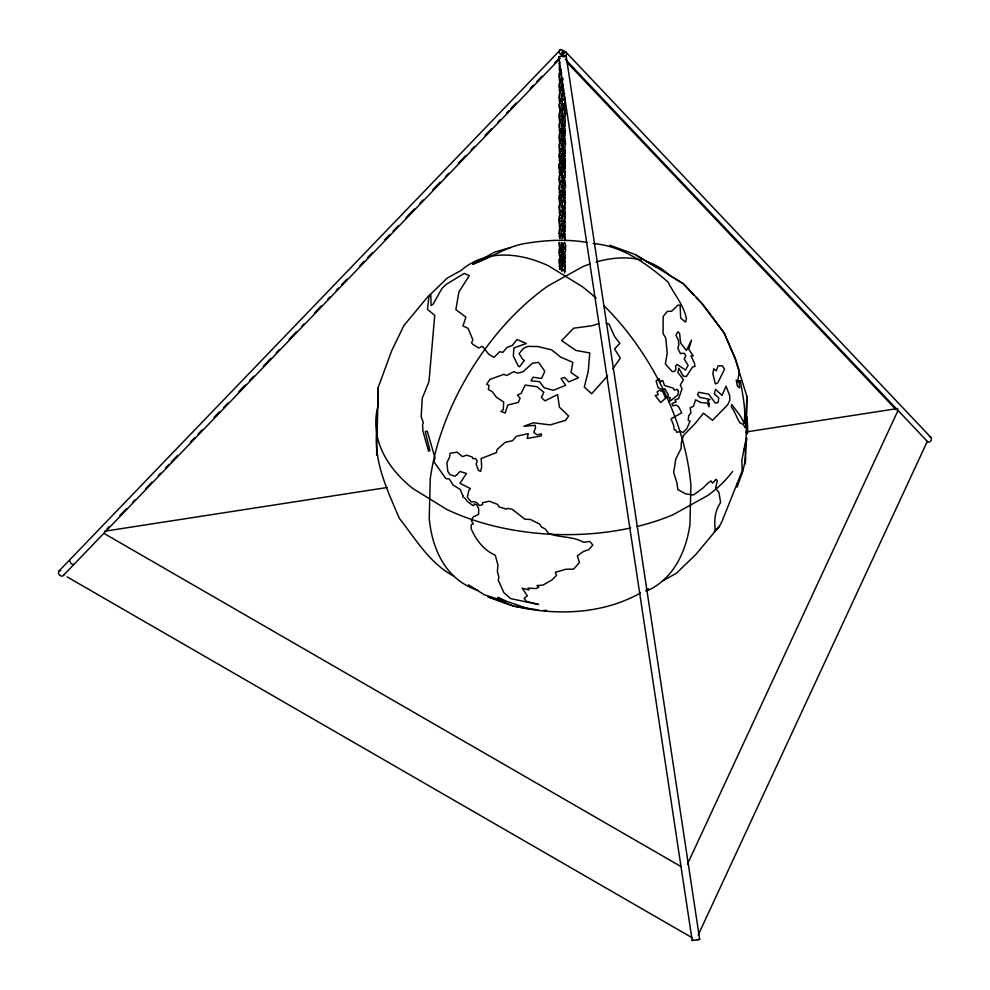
<?xml version="1.0" encoding="UTF-8"?>
<svg xmlns="http://www.w3.org/2000/svg" width="990" height="990" viewBox="0 0 990 990"><rect width="100%" height="100%" fill="white"/><g stroke="black" fill="none" stroke-linecap="round" stroke-linejoin="round"><path stroke-width="1.49" d="M453.841 576.081C429.759 563.632 415.701 539.03 399.403 518.438C387.003 489.456 372.351 459.212 377.227 426.851M596.091 298.238A185.972 106.821 61 0 0 582.368 286.729L548.485 265.827A185.972 106.821 61 0 0 461.043 270.468L447.134 278.178L427.284 297.396L403.945 325.463L391.681 350.745L378.205 387.498L376.608 455.252M745.817 438.595L745.26 464.001L745.755 444.324M745.619 458.84L742.921 471.092L737.043 487.105L737.364 483.33M746.237 424.648L746.856 396.248L735.211 358.9L724.061 333.061L702.17 303.918L695.846 297.21M378.205 387.498L377.722 407.175A185.972 108.813 1.4 0 0 412.793 488.478L446.676 509.38A185.972 108.813 1.4 0 0 630.692 527.955M746.856 396.248L746.373 415.924A185.972 108.813 1.4 0 1 747.45 433.929M559.387 63.484L559.399 67.889L561.082 69.399M559.387 73.495C558.385 75.71 559.35 80.883 562.704 79.039M559.387 83.507C557.865 86.155 560.105 91.513 563.322 88.605M559.387 103.542C557.791 106.264 560.241 111.635 563.397 108.553M559.387 113.565C556.801 124.356 568.879 117.736 564.721 110.88M559.387 123.577C557.791 126.299 560.241 131.67 563.397 128.589M562.964 105.274L562.988 103.616M559.387 143.612C556.826 154.391 568.804 147.819 564.721 140.927M562.988 114.877L562.58 116.275M559.387 153.623C557.865 156.272 560.105 161.63 563.322 158.722M564.981 105.831L565.092 102.279M559.276 166.085L559.189 165.478M559.387 163.635C557.791 166.283 559.412 173.658 563.397 170.218M564.981 125.854L564.721 120.891M559.387 185.241C556.826 196.02 568.804 189.449 564.721 182.556M561.367 166.172L562.704 163.771M564.981 135.877L564.721 130.903M559.387 195.253C557.865 197.901 560.105 203.259 563.322 200.351M562.988 164.959L561.924 167.186M562.939 167.05L562.988 163.709M559.387 205.264C557.865 207.912 560.105 213.271 563.322 210.363M564.981 155.9L564.721 150.938M559.387 219.198C557.791 221.921 560.241 227.292 563.397 224.21M564.981 165.924L565.092 165.033M564.981 167.483L564.721 160.949M564.981 177.507L564.721 172.532M559.387 249.245C556.826 260.036 568.804 253.465 564.721 246.56M564.981 197.53L564.721 192.567M559.387 259.269C557.791 261.979 560.241 267.349 563.397 264.268M564.981 207.554L564.721 202.579M564.981 217.565L564.721 212.603M564.981 221.475L564.609 216.327M562.988 250.569C561.441 256.175 560.043 250.817 562.444 247.983C565.315 243.874 559.14 242.364 561.998 242.686M564.981 231.499L564.721 226.524M562.939 271.124L562.988 269.342M564.981 261.546L564.721 256.571M564.981 271.557L564.721 266.595M562.939 142.436L562.803 138.6L561.318 137.028L561.565 133.588L562.852 131.88L562.58 136.311M562.865 142.09C559.437 143.29 563.657 150.393 563.174 152.373M561.503 157.113L562.803 158.623L563.174 162.397M562.939 184.066C563.755 183.917 561.825 178.188 561.367 176.183C562.543 173.745 564.25 170.651 561.652 168.783M562.865 183.719C559.461 184.734 563.706 192.852 563.174 194.003M559.35 242.29L559.387 246.522M561.503 198.743C563.892 202.653 560.489 209.175 563.174 214.038M561.392 253.056C565.191 254.665 562.468 262.511 561.367 254.851M561.454 78.977L561.565 80.784M559.189 98.196C558.768 95.362 559.474 89.174 563.817 90.053M561.454 88.989L561.565 90.808M559.189 138.254C558.768 135.42 559.474 129.244 563.817 130.123M561.454 139.07L561.775 141.323M561.454 149.094L561.54 150.851M561.454 159.105L561.565 160.912M559.189 179.883C558.768 177.049 559.474 170.874 563.817 171.753M561.454 180.7L561.565 182.519M561.454 190.711L561.54 192.481M561.454 200.735L561.565 202.542M561.454 210.746L561.565 212.565M559.189 233.875C558.768 231.041 559.474 224.866 563.817 225.745M559.189 243.899L559.276 242.773M561.454 264.738L561.775 266.991M565.005 102.762L563.273 104.457L560.959 103.542M562.976 227.935C563.842 226.896 559.399 219.26 562.939 217.132M564.968 238.64L564.981 234.222M559.276 98.072L561.082 99.446L563.397 98.542M559.276 138.13L561.082 139.516L563.397 138.6M561.367 129.183C561.528 134.207 565.142 132.115 561.924 127.326C560.736 124.381 564.56 117.723 561.429 117.018M559.189 167.05L559.189 166.271M559.276 179.759L561.082 181.145L563.397 180.23M561.342 170.973L561.775 172.928M559.276 233.751L561.082 235.137L563.397 234.222M559.276 243.775L561.082 245.149L563.397 244.245M559.597 72.802L561.045 70.686M559.597 112.872L561.652 110.298L563.817 110.088M559.597 152.93L561.652 150.369L563.817 150.158M562.803 145.889L562.988 143.674M559.597 164.513L559.969 163.721M562.803 155.913L562.988 153.698M563.904 158.115L564.77 156.593M563.322 170.292L564.77 168.176M559.597 194.56L561.652 191.998L563.817 191.788M562.803 187.518L562.988 185.303M559.597 204.571L561.652 202.01L563.817 201.799M563.904 199.733L564.77 198.223M559.597 218.505L559.969 217.713M563.904 209.756L564.77 208.246M559.597 238.541L561.652 235.967L563.817 235.756M563.904 223.678L564.77 222.168M559.597 248.552L561.652 245.99L563.817 245.78M559.597 258.576L561.652 256.002L563.817 255.791M563.322 264.355L564.77 262.239M562.964 230.942L562.988 229.284M559.35 269.391L561.045 266.471L563.817 265.803M559.35 63.583L559.969 61.999M559.35 73.606L559.61 72.753M561.392 74.04L561.775 73.062M559.35 83.618L561.045 80.697L563.062 79.868M559.35 103.653L561.045 100.733L563.817 100.077M562.815 95.758L562.988 93.592M559.35 113.664L559.61 112.811M559.35 123.688L561.045 120.768L563.817 120.099M565.005 105.72L563.904 108.034M559.35 143.711L561.045 140.803L563.817 140.135M565.005 125.755L563.322 128.663M559.35 153.735L559.61 152.881M565.005 135.766L563.322 138.687M559.35 163.746L561.045 160.826L563.817 160.17M559.35 165.318L559.61 164.451M564.758 156.655L565.005 155.801M565.005 165.813L563.397 168.647M559.35 185.34L561.045 182.432L563.817 181.764M564.758 168.238L565.005 167.384M559.35 195.364L559.61 194.51M565.005 177.396L563.322 180.316M559.35 205.376L559.61 204.522M562.803 197.542L562.988 195.315M564.758 198.285L565.005 197.431M559.35 219.31L559.61 218.444M562.803 207.554L562.988 205.338M564.758 208.296L565.005 207.442M565.005 217.454L563.322 220.374L561.082 221.203M564.758 222.23L565.005 221.376M559.35 249.356L559.61 248.502M565.005 231.388L563.904 233.702M559.35 259.368L559.61 258.514M564.758 262.288L565.005 261.434M565.005 271.446L564.399 273.042M561.404 166.407L563.397 167.483M687.493 864.047L898.017 410.454M698.222 934.981L927.308 441.392A3.836 2.215 0 0 1 926.38 441.169M562.58 126.299L563.174 122.104L561.775 121.287M562.58 177.94L562.988 175.292M564.758 242.265L563.904 243.713M562.58 261.979C565.253 252.772 559.474 260.877 561.404 263.105M559.758 65.612L559.276 69.882L560.427 72.926M559.758 75.636L559.276 79.905L560.427 82.95M559.758 85.647L559.387 90.795M559.758 95.671L559.387 100.819M564.721 93.493L563.062 94.446L560.959 93.53M559.758 105.683L559.969 112.316M559.758 115.694L559.276 119.963L560.464 123.057M559.758 125.718L559.387 130.866M559.758 135.729L559.387 140.877M559.758 145.74L559.387 150.901M559.758 155.764L559.35 160.801L560.427 163.078L561.045 162.397M559.758 167.347L559.387 172.495M559.758 177.358L559.387 182.506M559.758 187.37L559.387 192.53M559.758 197.394L559.276 201.663L560.427 204.707M559.758 207.405L559.387 212.553M559.758 221.339L559.387 226.487M559.758 231.351L559.387 236.499M559.758 251.386L559.276 255.655L560.464 258.737M559.758 261.397L559.387 266.558M561.305 109.346L561.367 109.865M561.775 238.788L562.964 237.674M561.392 54.895L564.399 52.866L562.753 50.193L560.724 49.5L58.967 571.057C57.284 573.284 60.155 576.91 62.729 576.081L560.204 58.336M559.635 49.983C557.952 52.21 560.835 55.824 563.409 55.007L561.763 52.322L563.347 53.967L563.137 56.925L564.783 56.578M612.761 368.862L620.334 358.157L614.543 349.012L619.889 343.307L614.629 336.6L608.974 324.064L606.016 323.173M719.52 526.037L696.18 554.103L676.331 573.321L662.434 581.031M607.613 375.792L591.686 393.748L584.273 387.078L588.246 371.324L589.78 352.947L575.908 350.423L561.59 340.61L573.656 328.197L591.834 325.784L598.851 323.594M565.488 56.121C568.074 54.215 565.612 50.168 562.704 51.072M562.444 82.244L561.194 87.269M563.817 211.81C559.548 210.994 558.125 217.478 559.758 220.436M106.957 528.957L109.098 526.717M119.815 515.567L126.237 508.885M132.672 502.19L134.813 499.962M145.518 488.812L151.953 482.118M158.375 475.435L160.529 473.195M165.874 467.627L169.092 464.285M171.233 462.045L177.668 455.363M190.526 441.986L194.807 437.518M198.025 434.177L202.306 429.71M214.088 417.446L219.446 411.877M223.728 407.41L228.022 402.955M238.726 391.805L245.161 385.11M249.443 380.655L253.725 376.2M263.377 366.164L270.876 358.355M276.222 352.774L279.44 349.433M289.08 339.397L296.579 331.601M301.938 326.019L304.079 323.792M314.795 312.642L321.23 305.947M327.653 299.265L329.794 297.025M336.229 290.342L338.37 288.115M341.575 284.761L346.933 279.192M359.791 265.803L364.072 261.348M367.29 258.006L372.648 252.425M384.429 240.162L389.788 234.593M393.005 231.239L398.364 225.671M405.863 217.862L414.426 208.94M419.785 203.371L423.002 200.017M432.642 189.993L440.142 182.185M445.5 176.604L448.718 173.262M458.358 163.226L465.857 155.418M471.215 149.849L474.42 146.508M485.137 135.358L491.572 128.663M497.995 121.968L500.136 119.741M506.571 113.058L508.712 110.818M510.852 108.591L516.211 103.022M530.133 88.518L533.35 85.177M536.568 81.836L541.926 76.255M554.771 62.877L559.065 58.422M562.332 56.121L563.409 55.007M561.998 117.018C559.387 119.048 565.092 107.192 561.429 107.007C564.139 101.141 559.647 95.77 563.05 91.946M563.162 227.675L561.54 229.272L561.503 233.009M561.503 262.758C564.733 264.095 561.392 269.206 561.454 271.087M58.967 571.057L60.712 570.624M640.493 592.973C602.799 614.196 556.714 615.941 515.258 606.313M645.851 590.151L648.524 588.741M563.05 152.052L561.54 153.673L561.194 157.385M563.05 162.063L561.392 164.192L561.194 168.968M562.704 169.179L561.082 169.562M563.05 193.681L561.565 195.253L561.194 199.015M563.05 213.704L561.392 215.832L561.503 219.087M563.174 92.28L562.803 88.518L561.503 87.009M73.891 564.473L71.255 563.929L69.609 560.55M558.744 57.68L692.183 940.488L697.529 939.733L699.683 939.362L566.082 55.551L558.632 56.69M692.233 940.5L693.507 940.252M510.654 247.488L494.579 252.165L472.7 264.293C490.236 258.217 505.618 247.042 524.316 243.614C545.082 240.162 566.379 238.825 587.206 242.488M104.816 531.185L387.127 487.513M745.742 432.024L897.769 408.511M697.207 939.683L699.683 939.362M561.082 84.88L563.397 85.796M561.082 94.904L564.399 97.045L565.092 102.081M561.082 104.915C566.552 104.47 566.837 117.637 560.959 113.565M561.082 114.927L563.397 115.842M561.082 124.95L563.397 125.854M561.082 144.986C565.971 144.602 567.295 156.185 561.652 154.155M561.082 154.997L563.397 155.9M561.082 186.615C566.478 186.169 566.911 199.138 561.045 195.339M561.082 196.626L563.397 197.53M561.082 206.638L563.397 207.554M561.082 230.583L563.397 231.499M561.429 232.675L562.964 234.766L562.704 237.934M561.082 250.619L563.397 251.522M561.082 260.63L563.397 261.546M543.646 610.409L546.629 610.434M488.033 596.921L513.686 606.264L538.077 609.914M563.062 84.435L561.045 83.593M561.305 134.962C566.589 134.875 566.738 147.634 560.959 143.612M561.454 177.037C564.733 175.02 567.913 188.063 561.652 185.774M593.245 243.49C622.401 246.027 646.631 263.55 668.077 282.101C674.227 294.463 683.669 304.858 686.454 318.681L685.575 322.084L680.687 318.161L680.105 305.304L678.101 305.044L671.616 311.207L667.384 311.38L663.152 316.454L663.09 333.581L665.726 337.974L667.272 353.071L665.354 363.986L672.148 371.522L674.314 371.485L675.885 369.666L675.626 365.879L677.061 364.37L685.538 370.062L688.137 365.421L684.238 359.036L685.761 355.88L684.375 353.319L680.377 353.479L677.828 348.27L678.818 344.693L678.398 340.102L675.935 335.35L677.865 331.761L679.586 333.358L680.613 342.998L686.404 350.51L691.527 340.114L688.743 349.371L693.235 355.843L690.909 355.917L694.398 362.885L694.955 366.51L692.592 366.919L686.416 376.509L683.236 376.126L678.806 368.181L677.89 372.562L683.496 379.653L680.316 384.999L682.011 388.773L678.633 398.648L674.858 399.96L676.232 401.792L671.925 403.66L672.891 405.863L676.096 405.058L678.732 406.841L681.702 412.904L670.997 418.844L673.522 425.019L674.289 429.932L675.601 429.846L676.789 432.37L680.279 431.343L683.088 432.543L686.825 428.608L690.117 421.183L688.236 420.416L688.644 415.887L690.884 412.929L690.216 407.769L693.433 406.308L695.574 399.774L700.66 402.509L707.454 403.116L708.976 406.841L709.323 403.289L707.627 400.826L710.028 399.44L699.918 397.386L697.554 394.8L698.643 392.238L708.729 394.181L715.287 403.029L718.171 402.485L718.765 397.869L714.31 393.909L715.572 389.355L721.995 395.381L726.066 386.199L729.766 395.814L729.828 400.381L727.687 404.786L712.577 420.317L703.42 413.177L695.314 423.361L683.508 435.414L681.231 443.136L681.157 448.334L675.836 458.952L673.658 472.379L676.962 483.095L677.804 489.567L685.501 493.824L693.483 494.975L702.64 488.355L708.283 482.798L710.993 480.93L712.602 483.132L716.005 479.321L717.292 480.608L715.51 488.404L718.938 492.414L720.621 502.549C715.151 510.234 714.062 519.886 715.164 528.92L714.285 531.754L719.049 526.989L721.871 521.73L742.166 470.931L741.857 460.177L746.126 438.57L746.646 416.716L745.953 415.553L746.472 424.648L745.012 427.668L743.354 424.413L740.26 423.126C736.535 418.003 735.323 411.951 731.35 406.977L731.734 404.403C736.015 410.714 741.696 416.307 744.059 423.609C746.237 409.625 742.636 394.676 740.285 380.68L739.505 381.509L738.911 380.643L739.604 387.981L737.34 385.952L736.288 380.073L737.525 382.251L739.357 371.374L735.434 358.813L724.272 332.937L702.356 303.769L683.348 283.598L635.432 254.579L609.778 245.235M561.763 52.322L564.399 52.866M529.724 609.172L507.189 601.549L497.735 597.378L506.645 601.994L484.395 594.78L468.431 584.843M488.132 596.71L513.748 606.041M929.338 436.404C932.951 437.233 931.553 442.654 928.088 442.208L565.265 59.165M103.826 533.325L681.157 866.646M67.073 576.861L691.886 937.592M635.345 254.801L656.073 267.053M561.045 163.721C564.263 166.642 566.49 161.283 564.981 158.635M561.045 205.351C564.263 208.271 566.49 202.913 564.981 200.265M562.704 220.943L563.397 221.475M563.904 116.362C566.565 118.763 565.451 127.116 560.959 123.577M563.904 126.386C566.565 128.774 565.451 137.14 560.959 133.588M560.427 133.031L559.35 130.754M563.904 156.432L565.005 158.746M563.904 168.015C566.565 170.404 565.451 178.769 560.959 175.218M560.427 174.661L559.35 172.384M563.904 198.062L565.005 200.376M563.904 208.073C566.565 210.474 565.451 218.827 560.959 215.288M563.904 222.008C566.565 224.396 565.451 232.761 560.959 229.222M563.904 232.019L565.005 234.333M563.904 252.054C566.565 254.442 565.451 262.808 560.959 259.269M563.904 262.065C566.565 264.466 565.451 272.819 560.959 269.28M560.427 268.711L559.35 266.446M565.785 51.938L930.749 437.221M566.503 61.788L896.086 409.724M563.322 115.756L563.941 116.412M563.322 125.779L563.941 126.423M563.322 155.826L563.941 156.47M563.322 167.409L563.941 168.053M563.322 197.456L563.941 198.099M563.322 207.467L563.941 208.11M563.322 221.401L563.941 222.045M563.322 231.412L563.941 232.056M563.322 251.448L563.941 252.091M563.322 261.459L563.941 262.115M693.73 294.971L683.187 283.784L669.636 275.418A185.972 106.462 -58.3 0 0 645.74 261.212M562.283 77.616L562.803 78.495M561.775 111.276L562.988 112.377M560.427 143.043L559.35 140.778M560.427 153.054L559.35 150.789M560.427 184.672L559.35 182.408M560.427 194.684L559.35 192.419M561.775 246.956L562.988 249.319M559.758 168.795L559.276 167.186M559.35 90.696L559.969 92.293M559.35 100.708L559.969 102.304M559.969 214.05L559.35 212.454M559.969 227.972L559.35 226.376M564.399 242.748C568.78 248.243 560.897 253.7 559.35 246.411M559.35 236.4L559.969 237.984M564.721 162.521L565.092 163.944M564.721 236.548L565.092 239.295M561.54 226.438L561.454 223.901M561.392 100.275L561.454 98.22M561.392 235.954L561.454 233.912M561.367 74.46L561.367 75.178M64.412 574.509A3.836 2.215 0 0 1 63.806 574.967M603.974 305.7A185.972 106.821 61 0 1 690.896 485.434L689.919 524.787A185.972 106.821 61 0 1 646.185 591.191M746.93 438.421A185.972 108.813 1.4 0 1 744.109 449.881M732.588 471.463A185.972 108.813 1.4 0 1 707.788 495.483L673.027 514.75A185.972 108.813 1.4 0 1 636.83 526.544M477.725 590.288A185.972 106.462 -58.3 0 1 429.239 518.611L430.217 479.247A185.972 106.462 -58.3 0 1 548.052 285.912L582.813 266.644A185.972 106.462 -58.3 0 1 590.213 263.872M596.129 262.016A185.972 106.462 -58.3 0 1 641.644 260.048M462.775 495.52L462.738 496.869L465.151 498.329L467.255 501.361L472.985 505.605L474.148 505.222L474.185 503.885L476.685 504.813L478.727 508.575L478.591 514.305L473.22 516.953L471.376 520.752L473.356 523.834L471.277 524.663L471.178 528.71C476.153 540.045 483.689 550.168 495.285 555.229L497.908 564.882L497.376 571.799L498.898 576.997L498.255 580.152L503.861 592.639L510.716 598.641L538.597 604.457L526.494 601.499L524.118 598.307L527.299 595.832L522.175 588.184L529.019 589.953L528.029 588.122L536.122 588.53L538.857 587.293L536.927 585.56L542.978 585.078L551.851 580.029L556.516 575.425L555.328 572.356L565.773 569.262L573.656 569.126L579.447 562.518L577.356 555.798L583.246 551.591L589.1 549.475L592.812 544.946L589.743 541.456L583.481 542.285C572.727 536.011 560.229 538.003 548.695 533.462L545.144 528.87L541.58 527.113L539.612 524.131L530.467 519.465L524.923 519.243L512.177 509.231L507.375 508.365L506.249 509.145L499.096 506.868L497.599 504.417L489.295 501.175L482.563 502.734L482.514 504.752L479.482 505.506L476.945 502.759L474.086 501.596L471.166 501.868L467.329 497.178L468.827 490.508L470.374 488.577L459.966 483.318L466.463 473.468L459.991 471.475L455.363 476.264L450.042 474.68L447.839 471.426L446.874 462.837L449.547 457.108L450.116 453.259L457.157 452.17L462.404 456.613L466.686 455.19L472.069 456.922L473.059 458.754L475.509 458.407L477.279 461.229L476.103 463.914L478.517 470.51L480.657 471.364L481.685 466.921L481.128 458.593L496.423 452.579L497.116 449.497L505.308 442.245L512.436 440.773L516.495 436.231L528.326 433.62L527.175 438.434L541.221 435.959L541.406 433.929L537.05 434.845L533.771 432.358L535.59 427.779L535.157 425.329L523.871 426.294L533.325 422.779L550.143 424.908L565.513 420.354L568.656 416.023L559.412 407.15L557.593 394.552L544.908 400.863L541.419 397.535L543.807 392.25L536.902 386.719L525.207 385.073L521.198 393.265L517.51 395.146L520.109 398.215L518.352 402.41L507.721 405.071L505.246 413.04L500.952 411.469L503.242 409.724L503.687 402.027L496.423 397.225L492.278 391.731L488.33 389.491L489.035 385.457L486.684 384.219L489.939 379.38L503.836 374.344L506.632 375.519L513.723 371.683L517.634 373.106L522.844 371.918L532.459 363.206L538.622 362.377L544.809 371.312L541.53 378.465L533.078 377.227L531.024 380.828L539.538 381.682L544.154 387.771L553.348 390.332L565.612 385.333L560.984 378.502L564.56 377.413L568.866 381.88L578.531 377.747L571.02 372.488L572.851 362.291L560.761 357.167L551.616 349.854L537.793 346.55L527.918 346.364L523.549 348.307L519.107 353.579L522.609 359.382L524.403 360.385L519.601 366.746L518.401 366.312L513.352 356.041L513.897 347.96L526.333 343.481L516.953 339.508L512.399 345.448L506.979 347.539L502.747 352.452L499.777 351.648L493.948 357.402L488.738 354.185L482.415 346.327L478.64 347.96L473.121 344.557L471.525 342.862L472.898 339.941L468.06 328.321L462.924 325.97L465.906 317.147L455.87 309.623L458.927 291.889L469.285 275.628L464.273 273.413L445.958 284.551L442.023 288.362L432.989 304.363L431.058 305.502L430.811 295.032L428.967 296.134L427.482 309.363L434.746 315.327L428.979 381.633L422.247 398.289L421.183 416.617L423.374 422.928L422.569 424.797L422.953 431.244L428.583 451.242L429.907 450.586L425.255 431.603L427.259 431.133L434.994 457.863L433.905 461.823L445.933 478.653L449.2 478.875L453.259 485.15L460.3 489.518L462.775 495.52M678.435 391.161L678.001 394.849L668.955 402.002L670.329 397.819L667.755 397.077L668.349 394.923L664.896 388.761L662.52 390.072L658.115 387.597L656.085 380.89L659.068 378.613L660.318 381.682L662.706 380.358L664.463 385.432L673.349 388.204L674.202 390.097L677.21 389.392L678.435 391.161M562.988 247.698L563.05 247.673M713.666 369.084L712.899 373.849L715.324 383.897L717.861 382.808L724.544 369.208L722.391 365.842L718.121 365.805L716.339 370.805L713.666 369.084M665.626 398.252L660.627 402.522L655.244 395.493L658.226 394.713L657.125 392.028L659.266 390.308L662.805 391.533L665.626 398.252"/></g></svg>
